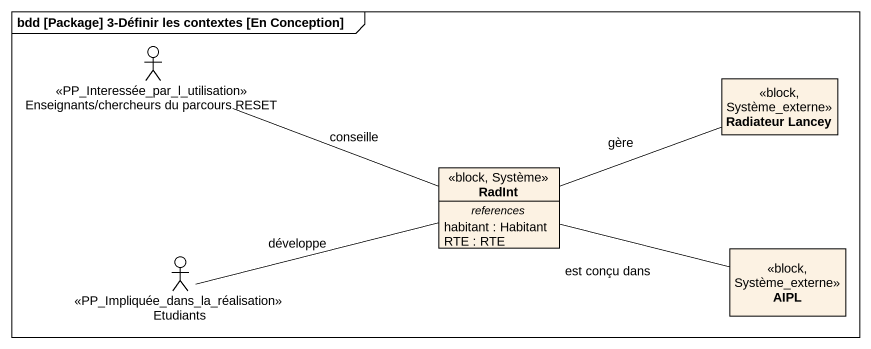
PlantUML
@startuml
mainframe bdd [Package] 3-Définir les contextes [En Conception]
allowmixing
hide circle
hide empty members
actor "Enseignants/chercheurs du parcours RESET" as Enseignants_chercheurs_du <<PP_Interessée_par_l_utilisation>>
class "Radiateur Lancey" as Radiateur_Lancey <<block, Système_externe>>
class RadInt <<block, Système>> {
  -- references --
  habitant : Habitant
  RTE : RTE
}
class AIPL <<block, Système_externe>>
actor Etudiants <<PP_Impliquée_dans_la_réalisation>>
Enseignants_chercheurs_du -right- RadInt : conseille
RadInt -right- Radiateur_Lancey : gère
RadInt -right- AIPL : est conçu dans
Etudiants -right- RadInt : développe
@enduml
